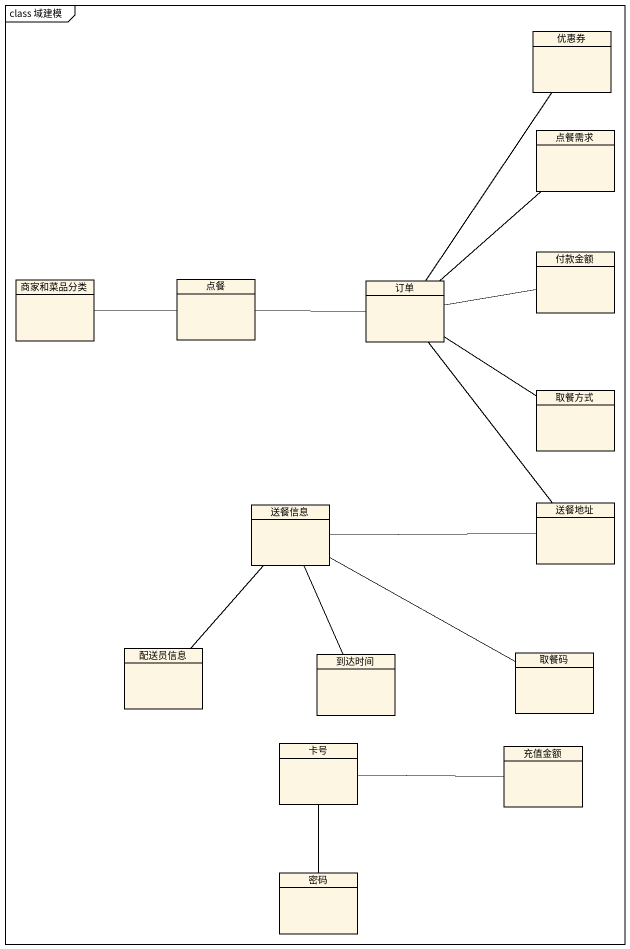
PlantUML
@startuml
mainframe class 域建模
hide circle
hide empty members
class 优惠券
class 点餐需求
class 付款金额
class 商家和菜品分类
class 点餐
class 订单
class 取餐方式
class 送餐信息
class 送餐地址
class 配送员信息
class 到达时间
class 取餐码
class 卡号
class 充值金额
class 密码
商家和菜品分类 -right- 点餐
点餐 -right- 订单
订单 -up- 优惠券
订单 -up- 点餐需求
订单 -right- 付款金额
订单 -- 取餐方式
订单 -- 送餐地址
送餐信息 -- 配送员信息
送餐信息 -- 到达时间
送餐信息 -right- 取餐码
送餐地址 -left- 送餐信息
卡号 -right- 充值金额
卡号 -- 密码
@enduml
